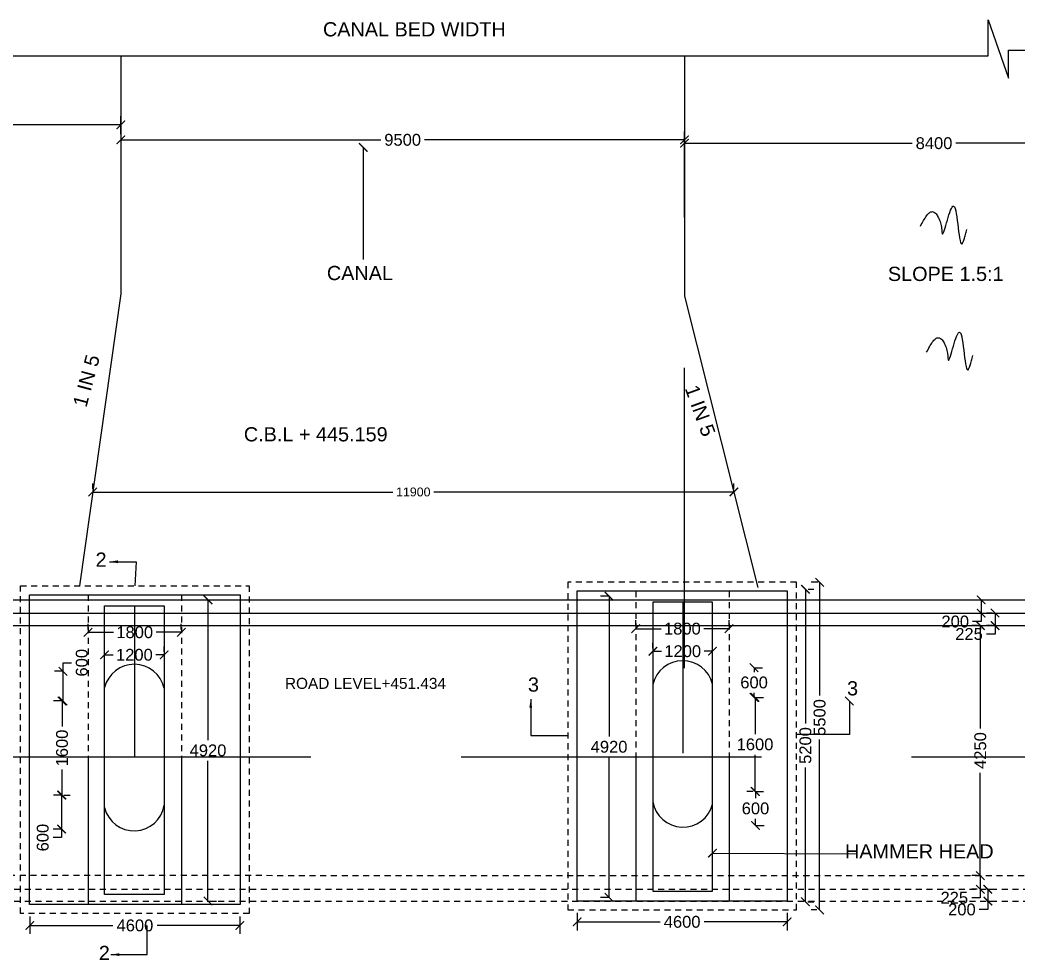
# Model space of a CAD drawing. Header units: inches. Extents: x 334 to 11487, y 381 to 10656.
# Drawn here: x 649.5 to 670.6, y 484.97 to 504.84 of the extents above; entities that cross this region are included whole.
import ezdxf

# ---------------------------------------------------------------- set-up
doc = ezdxf.new("R2010")
doc.units = ezdxf.units.IN
doc.header["$MEASUREMENT"] = 0
doc.linetypes.add('HIDDEN', pattern=[9.525, 6.35, -3.175])
for name, color, linetype in [('DIMENSION', 255, 'Continuous'), ('DRAWING', 7, 'Continuous'), ('TEXT', 255, 'Continuous')]:
    doc.layers.add(name, color=color, linetype=linetype)
doc.styles.get("Standard").update_dxf_attribs({"font": 'arial.ttf'})
doc.dimstyles.new('dig', dxfattribs={"dimtxt": 0.1875, "dimasz": 0.18, "dimexe": 0.18, "dimexo": 0.0625, "dimgap": 0.09, "dimtad": 0, "dimtih": 1, "dimtoh": 1, "dimdec": 4, "dimzin": 0, "dimdsep": 46, "dimtxsty": 'Standard', "dimblk": 'ARCHTICK', "dimcen": 0.09, "dimadec": 0, "dimazin": 0, "dimtfac": 1, "dimtdec": 4, "dimtofl": 0, "dimtmove": 0, "dimatfit": 3, "dimldrblk": 'ARCHTICK', "dimfxl": 1, "dimtolj": 1, "dimtzin": 0, "dimarcsym": 0})
doc.dimstyles.get("Standard").update_dxf_attribs({"dimtxt": 0.18, "dimasz": 0.18, "dimexe": 0.18, "dimexo": 0.0625, "dimgap": 0.09, "dimtad": 0, "dimtih": 1, "dimtoh": 1, "dimdec": 4, "dimzin": 0, "dimdsep": 46, "dimtxsty": 'Standard', "dimcen": 0.09, "dimadec": 0, "dimazin": 0, "dimtfac": 1, "dimtdec": 4, "dimtofl": 0, "dimtmove": 0, "dimatfit": 3, "dimfxl": 1, "dimtolj": 1, "dimtzin": 0, "dimarcsym": 0})

# ---------------------------------------------------------------- blocks, each defined once
blk = doc.blocks.new('_ArchTick')
at = {"color": 0, "linetype": 'ByBlock', "const_width": 0.15}
blk.add_lwpolyline([(-0.5, -0.5), (0.5, 0.5)], dxfattribs=at)
blk = doc.blocks.new('*D57')
at = {"layer": 'Defpoints', "color": 0, "ltscale": 0.02, "transparency": 16777216}
for p in [(651.037, 494.864), (664.594, 494.864), (664.594, 494.864)]:
    blk.add_point(p, dxfattribs=at)
at = {"layer": 'DIMENSION', "color": 0, "lineweight": -2, "ltscale": 0.02, "transparency": 16777216}
for p, q in [((651.037, 494.926), (651.037, 495.044)), ((664.594, 494.926), (664.594, 495.044)), ((651.037, 494.864), (657.381, 494.864)), ((664.594, 494.864), (658.249, 494.864))]:
    blk.add_line(p, q, dxfattribs=at)
at = {"layer": 'DIMENSION', "color": 0, "lineweight": -2, "ltscale": 0.02, "transparency": 16777216, "xscale": 0.18, "yscale": 0.18, "zscale": 0.18, "rotation": 180}
blk.add_blockref('_ArchTick', (651.037, 494.864), dxfattribs=at)
at = {"layer": 'DIMENSION', "color": 0, "lineweight": -2, "ltscale": 0.02, "transparency": 16777216, "xscale": 0.18, "yscale": 0.18, "zscale": 0.18}
blk.add_blockref('_ArchTick', (664.594, 494.864), dxfattribs=at)
at = {"layer": 'DIMENSION', "color": 0, "ltscale": 0.02, "transparency": 16777216, "insert": (657.815, 494.864), "char_height": 0.1875, "attachment_point": 5}
blk.add_mtext('\\A1;11900', dxfattribs=at)
blk = doc.blocks.new('*D59')
at = {"layer": 'Defpoints', "color": 0, "linetype": 'HIDDEN', "transparency": 16777216}
for p in [(651.63, 502.628), (641.125, 502.371), (651.63, 502.371)]:
    blk.add_point(p, dxfattribs=at)
at = {"layer": 'DIMENSION', "color": 0, "linetype": 'HIDDEN', "lineweight": -2, "transparency": 16777216}
for p, q in [((641.125, 502.433), (641.125, 502.808)), ((651.63, 502.433), (651.63, 502.808)), ((641.125, 502.628), (645.914, 502.628)), ((651.63, 502.628), (646.841, 502.628))]:
    blk.add_line(p, q, dxfattribs=at)
at = {"layer": 'DIMENSION', "color": 0, "linetype": 'HIDDEN', "lineweight": -2, "transparency": 16777216, "xscale": 0.18, "yscale": 0.18, "zscale": 0.18, "rotation": 180}
blk.add_blockref('_ArchTick', (641.125, 502.628), dxfattribs=at)
at = {"layer": 'DIMENSION', "color": 0, "linetype": 'HIDDEN', "lineweight": -2, "transparency": 16777216, "xscale": 0.18, "yscale": 0.18, "zscale": 0.18}
blk.add_blockref('_ArchTick', (651.63, 502.628), dxfattribs=at)
at = {"layer": 'DIMENSION', "color": 0, "linetype": 'HIDDEN', "transparency": 16777216, "insert": (646.378, 502.628), "char_height": 0.25, "attachment_point": 5}
blk.add_mtext('\\A1;8400', dxfattribs=at)
blk = doc.blocks.new('*D60')
at = {"layer": 'Defpoints', "color": 0, "linetype": 'HIDDEN', "transparency": 16777216}
for p in [(651.63, 502.433), (663.55, 502.309), (663.55, 491.077)]:
    blk.add_point(p, dxfattribs=at)
at = {"layer": 'DIMENSION', "color": 0, "linetype": 'HIDDEN', "lineweight": -2, "transparency": 16777216}
for p, q in [((651.63, 502.371), (651.63, 502.129)), ((651.63, 502.309), (657.127, 502.309)), ((663.55, 502.309), (658.053, 502.309)), ((663.55, 491.14), (663.55, 502.489))]:
    blk.add_line(p, q, dxfattribs=at)
at = {"layer": 'DIMENSION', "color": 0, "linetype": 'HIDDEN', "lineweight": -2, "transparency": 16777216, "xscale": 0.18, "yscale": 0.18, "zscale": 0.18, "rotation": 180}
blk.add_blockref('_ArchTick', (651.63, 502.309), dxfattribs=at)
at = {"layer": 'DIMENSION', "color": 0, "linetype": 'HIDDEN', "lineweight": -2, "transparency": 16777216, "xscale": 0.18, "yscale": 0.18, "zscale": 0.18}
blk.add_blockref('_ArchTick', (663.55, 502.309), dxfattribs=at)
at = {"layer": 'DIMENSION', "color": 0, "linetype": 'HIDDEN', "transparency": 16777216, "insert": (657.59, 502.309), "char_height": 0.25, "attachment_point": 5}
blk.add_mtext('\\A1;9500', dxfattribs=at)
blk = doc.blocks.new('*D61')
at = {"layer": 'Defpoints', "color": 0, "linetype": 'HIDDEN', "transparency": 16777216}
for p in [(663.55, 502.309), (674.101, 502.392), (674.101, 502.238)]:
    blk.add_point(p, dxfattribs=at)
at = {"layer": 'DIMENSION', "color": 0, "linetype": 'HIDDEN', "lineweight": -2, "transparency": 16777216}
for p, q in [((674.101, 502.329), (674.101, 502.058)), ((663.55, 502.247), (663.55, 502.058)), ((663.55, 502.238), (668.363, 502.238)), ((674.101, 502.238), (669.289, 502.238))]:
    blk.add_line(p, q, dxfattribs=at)
at = {"layer": 'DIMENSION', "color": 0, "linetype": 'HIDDEN', "lineweight": -2, "transparency": 16777216, "xscale": 0.18, "yscale": 0.18, "zscale": 0.18, "rotation": 180}
blk.add_blockref('_ArchTick', (663.55, 502.238), dxfattribs=at)
at = {"layer": 'DIMENSION', "color": 0, "linetype": 'HIDDEN', "lineweight": -2, "transparency": 16777216, "xscale": 0.18, "yscale": 0.18, "zscale": 0.18}
blk.add_blockref('_ArchTick', (674.101, 502.238), dxfattribs=at)
at = {"layer": 'DIMENSION', "color": 0, "linetype": 'HIDDEN', "transparency": 16777216, "insert": (668.826, 502.238), "char_height": 0.25, "attachment_point": 5}
blk.add_mtext('\\A1;8400', dxfattribs=at)
blk = doc.blocks.new('*D132')
at = {"layer": 'Defpoints', "color": 0, "linetype": 'HIDDEN', "transparency": 16777216}
for p in [(669.756, 492.584), (669.756, 492.304), (669.823, 492.304)]:
    blk.add_point(p, dxfattribs=at)
at = {"layer": 'DIMENSION', "color": 0, "linetype": 'HIDDEN', "lineweight": -2, "transparency": 16777216}
for p, q in [((669.819, 492.584), (670.003, 492.584)), ((669.823, 492.584), (669.823, 492.304)), ((669.819, 492.304), (670.003, 492.304)), ((669.823, 492.304), (669.823, 492.124)), ((669.823, 492.124), (669.643, 492.124))]:
    blk.add_line(p, q, dxfattribs=at)
at = {"layer": 'DIMENSION', "color": 0, "linetype": 'HIDDEN', "lineweight": -2, "transparency": 16777216, "xscale": 0.18, "yscale": 0.18, "zscale": 0.18}
for p, rotation in [((669.823, 492.584), 90), ((669.823, 492.304), 270)]:
    blk.add_blockref('_ArchTick', p, dxfattribs=dict(at, rotation=rotation))
at = {"layer": 'DIMENSION', "color": 0, "linetype": 'HIDDEN', "transparency": 16777216, "insert": (669.275, 492.124), "char_height": 0.25, "attachment_point": 5}
blk.add_mtext('\\A1;200', dxfattribs=at)
blk = doc.blocks.new('*D133')
at = {"layer": 'Defpoints', "color": 0, "linetype": 'HIDDEN', "transparency": 16777216}
for p in [(670.116, 492.304), (670.116, 492.041), (670.116, 492.041)]:
    blk.add_point(p, dxfattribs=at)
at = {"layer": 'DIMENSION', "color": 0, "linetype": 'HIDDEN', "lineweight": -2, "transparency": 16777216}
for p, q in [((670.053, 492.304), (669.936, 492.304)), ((670.116, 492.304), (670.116, 492.041)), ((670.053, 492.041), (669.936, 492.041)), ((670.116, 492.041), (670.116, 491.861)), ((670.116, 491.861), (669.936, 491.861))]:
    blk.add_line(p, q, dxfattribs=at)
at = {"layer": 'DIMENSION', "color": 0, "linetype": 'HIDDEN', "lineweight": -2, "transparency": 16777216, "xscale": 0.18, "yscale": 0.18, "zscale": 0.18}
for p, rotation in [((670.116, 492.304), 90), ((670.116, 492.041), 270)]:
    blk.add_blockref('_ArchTick', p, dxfattribs=dict(at, rotation=rotation))
at = {"layer": 'DIMENSION', "color": 0, "linetype": 'HIDDEN', "transparency": 16777216, "insert": (669.567, 491.861), "char_height": 0.25, "attachment_point": 5}
blk.add_mtext('\\A1;225', dxfattribs=at)
blk = doc.blocks.new('*D134')
at = {"layer": 'Defpoints', "color": 0, "linetype": 'HIDDEN', "transparency": 16777216}
for p in [(669.806, 492.041), (669.805, 486.754), (669.805, 486.754)]:
    blk.add_point(p, dxfattribs=at)
at = {"layer": 'DIMENSION', "color": 0, "linetype": 'HIDDEN', "lineweight": -2, "transparency": 16777216}
for p, q in [((669.744, 492.041), (669.625, 492.041)), ((669.805, 492.041), (669.805, 489.866)), ((669.805, 486.754), (669.805, 488.93)), ((669.742, 486.754), (669.625, 486.754))]:
    blk.add_line(p, q, dxfattribs=at)
at = {"layer": 'DIMENSION', "color": 0, "linetype": 'HIDDEN', "lineweight": -2, "transparency": 16777216, "xscale": 0.18, "yscale": 0.18, "zscale": 0.18}
for p, rotation in [((669.805, 492.041), 90), ((669.805, 486.754), 270)]:
    blk.add_blockref('_ArchTick', p, dxfattribs=dict(at, rotation=rotation))
at = {"layer": 'DIMENSION', "color": 0, "linetype": 'HIDDEN', "transparency": 16777216, "insert": (669.805, 489.398), "char_height": 0.25, "attachment_point": 5, "rotation": 90}
blk.add_mtext('\\A1;4250', dxfattribs=at)
blk = doc.blocks.new('*D135')
at = {"layer": 'Defpoints', "color": 0, "linetype": 'HIDDEN', "transparency": 16777216}
for p in [(669.805, 486.754), (669.805, 486.464), (669.805, 486.464)]:
    blk.add_point(p, dxfattribs=at)
at = {"layer": 'DIMENSION', "color": 0, "linetype": 'HIDDEN', "lineweight": -2, "transparency": 16777216}
for p, q in [((669.742, 486.754), (669.625, 486.754)), ((669.805, 486.754), (669.805, 486.464)), ((669.742, 486.464), (669.625, 486.464)), ((669.805, 486.284), (669.625, 486.284)), ((669.805, 486.464), (669.805, 486.284))]:
    blk.add_line(p, q, dxfattribs=at)
at = {"layer": 'DIMENSION', "color": 0, "linetype": 'HIDDEN', "lineweight": -2, "transparency": 16777216, "xscale": 0.18, "yscale": 0.18, "zscale": 0.18}
for p, rotation in [((669.805, 486.754), 90), ((669.805, 486.464), 270)]:
    blk.add_blockref('_ArchTick', p, dxfattribs=dict(at, rotation=rotation))
at = {"layer": 'DIMENSION', "color": 0, "linetype": 'HIDDEN', "transparency": 16777216, "insert": (669.255, 486.284), "char_height": 0.25, "attachment_point": 5}
blk.add_mtext('\\A1;225', dxfattribs=at)
blk = doc.blocks.new('*D136')
at = {"layer": 'Defpoints', "color": 0, "linetype": 'HIDDEN', "transparency": 16777216}
for p in [(669.887, 486.464), (669.887, 486.216), (669.964, 486.216)]:
    blk.add_point(p, dxfattribs=at)
at = {"layer": 'DIMENSION', "color": 0, "linetype": 'HIDDEN', "lineweight": -2, "transparency": 16777216}
for p, q in [((669.949, 486.464), (670.144, 486.464)), ((669.964, 486.464), (669.964, 486.216)), ((669.949, 486.216), (670.144, 486.216)), ((669.964, 486.216), (669.964, 486.036)), ((669.964, 486.036), (669.784, 486.036))]:
    blk.add_line(p, q, dxfattribs=at)
at = {"layer": 'DIMENSION', "color": 0, "linetype": 'HIDDEN', "lineweight": -2, "transparency": 16777216, "xscale": 0.18, "yscale": 0.18, "zscale": 0.18}
for p, rotation in [((669.964, 486.464), 90), ((669.964, 486.216), 270)]:
    blk.add_blockref('_ArchTick', p, dxfattribs=dict(at, rotation=rotation))
at = {"layer": 'DIMENSION', "color": 0, "linetype": 'HIDDEN', "transparency": 16777216, "insert": (669.416, 486.036), "char_height": 0.25, "attachment_point": 5}
blk.add_mtext('\\A1;200', dxfattribs=at)
blk = doc.blocks.new('*D142')
at = {"layer": 'Defpoints', "color": 0, "linetype": 'HIDDEN', "transparency": 16777216}
for p in [(650.938, 491.898), (652.91, 491.898), (652.91, 491.898)]:
    blk.add_point(p, dxfattribs=at)
at = {"layer": 'DIMENSION', "color": 0, "linetype": 'HIDDEN', "lineweight": -2, "transparency": 16777216}
for p, q in [((650.938, 491.96), (650.938, 492.078)), ((652.91, 491.96), (652.91, 492.078)), ((650.938, 491.898), (651.473, 491.898)), ((652.91, 491.898), (652.375, 491.898))]:
    blk.add_line(p, q, dxfattribs=at)
at = {"layer": 'DIMENSION', "color": 0, "linetype": 'HIDDEN', "lineweight": -2, "transparency": 16777216, "xscale": 0.18, "yscale": 0.18, "zscale": 0.18, "rotation": 180}
blk.add_blockref('_ArchTick', (650.938, 491.898), dxfattribs=at)
at = {"layer": 'DIMENSION', "color": 0, "linetype": 'HIDDEN', "lineweight": -2, "transparency": 16777216, "xscale": 0.18, "yscale": 0.18, "zscale": 0.18}
blk.add_blockref('_ArchTick', (652.91, 491.898), dxfattribs=at)
at = {"layer": 'DIMENSION', "color": 0, "linetype": 'HIDDEN', "transparency": 16777216, "insert": (651.924, 491.898), "char_height": 0.25, "attachment_point": 5}
blk.add_mtext('\\A1;1800', dxfattribs=at)
blk = doc.blocks.new('*D143')
at = {"layer": 'Defpoints', "color": 0, "linetype": 'HIDDEN', "transparency": 16777216}
for p in [(651.287, 491.421), (652.547, 491.421), (652.547, 491.421)]:
    blk.add_point(p, dxfattribs=at)
at = {"layer": 'DIMENSION', "color": 0, "linetype": 'HIDDEN', "lineweight": -2, "transparency": 16777216}
for p, q in [((651.287, 491.484), (651.287, 491.601)), ((652.547, 491.484), (652.547, 491.601)), ((651.287, 491.421), (651.466, 491.421)), ((652.547, 491.421), (652.368, 491.421))]:
    blk.add_line(p, q, dxfattribs=at)
at = {"layer": 'DIMENSION', "color": 0, "linetype": 'HIDDEN', "lineweight": -2, "transparency": 16777216, "xscale": 0.18, "yscale": 0.18, "zscale": 0.18, "rotation": 180}
blk.add_blockref('_ArchTick', (651.287, 491.421), dxfattribs=at)
at = {"layer": 'DIMENSION', "color": 0, "linetype": 'HIDDEN', "lineweight": -2, "transparency": 16777216, "xscale": 0.18, "yscale": 0.18, "zscale": 0.18}
blk.add_blockref('_ArchTick', (652.547, 491.421), dxfattribs=at)
at = {"layer": 'DIMENSION', "color": 0, "linetype": 'HIDDEN', "transparency": 16777216, "insert": (651.917, 491.421), "char_height": 0.25, "attachment_point": 5}
blk.add_mtext('\\A1;1200', dxfattribs=at)
blk = doc.blocks.new('*D144')
at = {"layer": 'Defpoints', "color": 0, "linetype": 'HIDDEN', "transparency": 16777216}
for p in [(650.408, 491.074), (650.469, 491.074), (650.428, 490.446)]:
    blk.add_point(p, dxfattribs=at)
at = {"layer": 'DIMENSION', "color": 0, "linetype": 'HIDDEN', "lineweight": -2, "transparency": 16777216}
for p, q in [((650.408, 491.074), (650.408, 491.254)), ((650.408, 491.254), (650.588, 491.254)), ((650.406, 491.074), (650.228, 491.074)), ((650.408, 490.446), (650.408, 491.074)), ((650.366, 490.446), (650.228, 490.446))]:
    blk.add_line(p, q, dxfattribs=at)
at = {"layer": 'DIMENSION', "color": 0, "linetype": 'HIDDEN', "lineweight": -2, "transparency": 16777216, "xscale": 0.18, "yscale": 0.18, "zscale": 0.18}
for p, rotation in [((650.408, 491.074), 90), ((650.408, 490.446), 270)]:
    blk.add_blockref('_ArchTick', p, dxfattribs=dict(at, rotation=rotation))
at = {"layer": 'DIMENSION', "color": 0, "linetype": 'HIDDEN', "transparency": 16777216, "insert": (650.805, 491.254), "char_height": 0.25, "attachment_point": 5, "rotation": 90}
blk.add_mtext('\\A1;600', dxfattribs=at)
blk = doc.blocks.new('*D145')
at = {"layer": 'Defpoints', "color": 0, "linetype": 'HIDDEN', "transparency": 16777216}
for p in [(650.428, 490.446), (650.388, 488.457), (650.428, 488.457)]:
    blk.add_point(p, dxfattribs=at)
at = {"layer": 'DIMENSION', "color": 0, "linetype": 'HIDDEN', "lineweight": -2, "transparency": 16777216}
for p, q in [((650.366, 490.446), (650.208, 490.446)), ((650.388, 490.446), (650.388, 489.903)), ((650.388, 488.457), (650.388, 489)), ((650.366, 488.457), (650.208, 488.457))]:
    blk.add_line(p, q, dxfattribs=at)
at = {"layer": 'DIMENSION', "color": 0, "linetype": 'HIDDEN', "lineweight": -2, "transparency": 16777216, "xscale": 0.18, "yscale": 0.18, "zscale": 0.18}
for p, rotation in [((650.388, 490.446), 90), ((650.388, 488.457), 270)]:
    blk.add_blockref('_ArchTick', p, dxfattribs=dict(at, rotation=rotation))
at = {"layer": 'DIMENSION', "color": 0, "linetype": 'HIDDEN', "transparency": 16777216, "insert": (650.388, 489.451), "char_height": 0.25, "attachment_point": 5, "rotation": 90}
blk.add_mtext('\\A1;1600', dxfattribs=at)
blk = doc.blocks.new('*D146')
at = {"layer": 'Defpoints', "color": 0, "linetype": 'HIDDEN', "transparency": 16777216}
for p in [(650.366, 488.457), (650.377, 487.737), (650.428, 487.737)]:
    blk.add_point(p, dxfattribs=at)
at = {"layer": 'DIMENSION', "color": 0, "linetype": 'HIDDEN', "lineweight": -2, "transparency": 16777216}
for p, q in [((650.377, 488.457), (650.377, 487.737)), ((650.428, 488.457), (650.557, 488.457)), ((650.366, 487.737), (650.197, 487.737)), ((650.377, 487.737), (650.377, 487.557)), ((650.377, 487.557), (650.197, 487.557))]:
    blk.add_line(p, q, dxfattribs=at)
at = {"layer": 'DIMENSION', "color": 0, "linetype": 'HIDDEN', "lineweight": -2, "transparency": 16777216, "xscale": 0.18, "yscale": 0.18, "zscale": 0.18}
for p, rotation in [((650.377, 488.457), 90), ((650.377, 487.737), 270)]:
    blk.add_blockref('_ArchTick', p, dxfattribs=dict(at, rotation=rotation))
at = {"layer": 'DIMENSION', "color": 0, "linetype": 'HIDDEN', "transparency": 16777216, "insert": (649.98, 487.557), "char_height": 0.25, "attachment_point": 5, "rotation": 90}
blk.add_mtext('\\A1;600', dxfattribs=at)
blk = doc.blocks.new('*D147')
at = {"layer": 'Defpoints', "color": 0, "linetype": 'HIDDEN', "transparency": 16777216}
for p in [(653.402, 492.584), (653.402, 486.216), (653.474, 486.216)]:
    blk.add_point(p, dxfattribs=at)
at = {"layer": 'DIMENSION', "color": 0, "linetype": 'HIDDEN', "lineweight": -2, "transparency": 16777216}
for p, q in [((653.465, 492.584), (653.654, 492.584)), ((653.474, 492.584), (653.474, 489.618)), ((653.474, 486.216), (653.474, 489.182)), ((653.465, 486.216), (653.654, 486.216))]:
    blk.add_line(p, q, dxfattribs=at)
at = {"layer": 'DIMENSION', "color": 0, "linetype": 'HIDDEN', "lineweight": -2, "transparency": 16777216, "xscale": 0.18, "yscale": 0.18, "zscale": 0.18}
for p, rotation in [((653.474, 492.584), 90), ((653.474, 486.216), 270)]:
    blk.add_blockref('_ArchTick', p, dxfattribs=dict(at, rotation=rotation))
at = {"layer": 'DIMENSION', "color": 0, "linetype": 'HIDDEN', "transparency": 16777216, "insert": (653.474, 489.4), "char_height": 0.25, "attachment_point": 5}
blk.add_mtext('\\A1;4920', dxfattribs=at)
blk = doc.blocks.new('*D148')
at = {"layer": 'Defpoints', "color": 0, "linetype": 'HIDDEN', "transparency": 16777216}
for p in [(649.709, 485.953), (654.149, 485.953), (654.149, 485.699)]:
    blk.add_point(p, dxfattribs=at)
at = {"layer": 'DIMENSION', "color": 0, "linetype": 'HIDDEN', "lineweight": -2, "transparency": 16777216}
for p, q in [((649.709, 485.89), (649.709, 485.519)), ((654.149, 485.89), (654.149, 485.519)), ((649.709, 485.699), (651.461, 485.699)), ((654.149, 485.699), (652.397, 485.699))]:
    blk.add_line(p, q, dxfattribs=at)
at = {"layer": 'DIMENSION', "color": 0, "linetype": 'HIDDEN', "lineweight": -2, "transparency": 16777216, "xscale": 0.18, "yscale": 0.18, "zscale": 0.18, "rotation": 180}
blk.add_blockref('_ArchTick', (649.709, 485.699), dxfattribs=at)
at = {"layer": 'DIMENSION', "color": 0, "linetype": 'HIDDEN', "lineweight": -2, "transparency": 16777216, "xscale": 0.18, "yscale": 0.18, "zscale": 0.18}
blk.add_blockref('_ArchTick', (654.149, 485.699), dxfattribs=at)
at = {"layer": 'DIMENSION', "color": 0, "linetype": 'HIDDEN', "transparency": 16777216, "insert": (651.929, 485.699), "char_height": 0.25, "attachment_point": 5}
blk.add_mtext('\\A1;4600', dxfattribs=at)
blk = doc.blocks.new('*D157')
at = {"layer": 'Defpoints', "color": 0, "linetype": 'HIDDEN', "transparency": 16777216}
for p in [(662.518, 491.974), (662.518, 491.974), (664.491, 491.974)]:
    blk.add_point(p, dxfattribs=at)
at = {"layer": 'DIMENSION', "color": 0, "linetype": 'HIDDEN', "lineweight": -2, "transparency": 16777216}
for p, q in [((662.518, 492.036), (662.518, 492.154)), ((662.518, 491.974), (663.054, 491.974)), ((664.491, 491.974), (663.956, 491.974)), ((664.491, 492.036), (664.491, 492.154))]:
    blk.add_line(p, q, dxfattribs=at)
at = {"layer": 'DIMENSION', "color": 0, "linetype": 'HIDDEN', "lineweight": -2, "transparency": 16777216, "xscale": 0.18, "yscale": 0.18, "zscale": 0.18, "rotation": 180}
blk.add_blockref('_ArchTick', (662.518, 491.974), dxfattribs=at)
at = {"layer": 'DIMENSION', "color": 0, "linetype": 'HIDDEN', "lineweight": -2, "transparency": 16777216, "xscale": 0.18, "yscale": 0.18, "zscale": 0.18}
blk.add_blockref('_ArchTick', (664.491, 491.974), dxfattribs=at)
at = {"layer": 'DIMENSION', "color": 0, "linetype": 'HIDDEN', "transparency": 16777216, "insert": (663.505, 491.974), "char_height": 0.25, "attachment_point": 5}
blk.add_mtext('\\A1;1800', dxfattribs=at)
blk = doc.blocks.new('*D158')
at = {"layer": 'Defpoints', "color": 0, "linetype": 'HIDDEN', "transparency": 16777216}
for p in [(662.881, 491.497), (662.881, 491.497), (664.142, 491.497)]:
    blk.add_point(p, dxfattribs=at)
at = {"layer": 'DIMENSION', "color": 0, "linetype": 'HIDDEN', "lineweight": -2, "transparency": 16777216}
for p, q in [((662.881, 491.56), (662.881, 491.677)), ((664.142, 491.56), (664.142, 491.677)), ((662.881, 491.497), (663.061, 491.497)), ((664.142, 491.497), (663.963, 491.497))]:
    blk.add_line(p, q, dxfattribs=at)
at = {"layer": 'DIMENSION', "color": 0, "linetype": 'HIDDEN', "lineweight": -2, "transparency": 16777216, "xscale": 0.18, "yscale": 0.18, "zscale": 0.18, "rotation": 180}
blk.add_blockref('_ArchTick', (662.881, 491.497), dxfattribs=at)
at = {"layer": 'DIMENSION', "color": 0, "linetype": 'HIDDEN', "lineweight": -2, "transparency": 16777216, "xscale": 0.18, "yscale": 0.18, "zscale": 0.18}
blk.add_blockref('_ArchTick', (664.142, 491.497), dxfattribs=at)
at = {"layer": 'DIMENSION', "color": 0, "linetype": 'HIDDEN', "transparency": 16777216, "insert": (663.512, 491.497), "char_height": 0.25, "attachment_point": 5}
blk.add_mtext('\\A1;1200', dxfattribs=at)
blk = doc.blocks.new('*D151')
at = {"layer": 'Defpoints', "color": 0, "linetype": 'HIDDEN', "transparency": 16777216}
for p in [(664.96, 491.15), (665.021, 491.15), (665.001, 490.521)]:
    blk.add_point(p, dxfattribs=at)
at = {"layer": 'DIMENSION', "color": 0, "linetype": 'HIDDEN', "lineweight": -2, "transparency": 16777216}
for p, q in [((665.021, 491.15), (665.021, 491.053)), ((665.022, 491.15), (665.201, 491.15)), ((665.021, 490.521), (665.021, 490.618)), ((665.063, 490.521), (665.201, 490.521))]:
    blk.add_line(p, q, dxfattribs=at)
at = {"layer": 'DIMENSION', "color": 0, "linetype": 'HIDDEN', "lineweight": -2, "transparency": 16777216, "xscale": 0.18, "yscale": 0.18, "zscale": 0.18}
for p, rotation in [((665.021, 491.15), 90), ((665.021, 490.521), 270)]:
    blk.add_blockref('_ArchTick', p, dxfattribs=dict(at, rotation=rotation))
at = {"layer": 'DIMENSION', "color": 0, "linetype": 'HIDDEN', "transparency": 16777216, "insert": (665.021, 490.836), "char_height": 0.25, "attachment_point": 5}
blk.add_mtext('\\A1;600', dxfattribs=at)
blk = doc.blocks.new('*D152')
at = {"layer": 'Defpoints', "color": 0, "linetype": 'HIDDEN', "transparency": 16777216}
for p in [(665.001, 490.521), (665, 488.533), (665.041, 488.533)]:
    blk.add_point(p, dxfattribs=at)
at = {"layer": 'DIMENSION', "color": 0, "linetype": 'HIDDEN', "lineweight": -2, "transparency": 16777216}
for p, q in [((665.041, 490.521), (665.041, 489.745)), ((665.063, 490.521), (665.221, 490.521)), ((665.041, 488.533), (665.041, 489.309)), ((665.063, 488.533), (665.221, 488.533))]:
    blk.add_line(p, q, dxfattribs=at)
at = {"layer": 'DIMENSION', "color": 0, "linetype": 'HIDDEN', "lineweight": -2, "transparency": 16777216, "xscale": 0.18, "yscale": 0.18, "zscale": 0.18}
for p, rotation in [((665.041, 490.521), 90), ((665.041, 488.533), 270)]:
    blk.add_blockref('_ArchTick', p, dxfattribs=dict(at, rotation=rotation))
at = {"layer": 'DIMENSION', "color": 0, "linetype": 'HIDDEN', "transparency": 16777216, "insert": (665.041, 489.527), "char_height": 0.25, "attachment_point": 5}
blk.add_mtext('\\A1;1600', dxfattribs=at)
blk = doc.blocks.new('*D153')
at = {"layer": 'Defpoints', "color": 0, "linetype": 'HIDDEN', "transparency": 16777216}
for p in [(665.063, 488.533), (665, 487.813), (665.051, 487.813)]:
    blk.add_point(p, dxfattribs=at)
at = {"layer": 'DIMENSION', "color": 0, "linetype": 'HIDDEN', "lineweight": -2, "transparency": 16777216}
for p, q in [((665, 488.533), (664.871, 488.533)), ((665.051, 488.533), (665.051, 488.39)), ((665.051, 487.813), (665.051, 487.955)), ((665.063, 487.813), (665.231, 487.813))]:
    blk.add_line(p, q, dxfattribs=at)
at = {"layer": 'DIMENSION', "color": 0, "linetype": 'HIDDEN', "lineweight": -2, "transparency": 16777216, "xscale": 0.18, "yscale": 0.18, "zscale": 0.18}
for p, rotation in [((665.051, 488.533), 90), ((665.051, 487.813), 270)]:
    blk.add_blockref('_ArchTick', p, dxfattribs=dict(at, rotation=rotation))
at = {"layer": 'DIMENSION', "color": 0, "linetype": 'HIDDEN', "transparency": 16777216, "insert": (665.051, 488.173), "char_height": 0.25, "attachment_point": 5}
blk.add_mtext('\\A1;600', dxfattribs=at)
blk = doc.blocks.new('*D154')
at = {"layer": 'Defpoints', "color": 0, "linetype": 'HIDDEN', "transparency": 16777216}
for p in [(662.027, 492.66), (661.955, 486.292), (662.027, 486.292)]:
    blk.add_point(p, dxfattribs=at)
at = {"layer": 'DIMENSION', "color": 0, "linetype": 'HIDDEN', "lineweight": -2, "transparency": 16777216}
for p, q in [((661.964, 492.66), (661.775, 492.66)), ((661.955, 492.66), (661.955, 489.693)), ((661.955, 486.292), (661.955, 489.258)), ((661.964, 486.292), (661.775, 486.292))]:
    blk.add_line(p, q, dxfattribs=at)
at = {"layer": 'DIMENSION', "color": 0, "linetype": 'HIDDEN', "lineweight": -2, "transparency": 16777216, "xscale": 0.18, "yscale": 0.18, "zscale": 0.18}
for p, rotation in [((661.955, 492.66), 90), ((661.955, 486.292), 270)]:
    blk.add_blockref('_ArchTick', p, dxfattribs=dict(at, rotation=rotation))
at = {"layer": 'DIMENSION', "color": 0, "linetype": 'HIDDEN', "transparency": 16777216, "insert": (661.955, 489.476), "char_height": 0.25, "attachment_point": 5}
blk.add_mtext('\\A1;4920', dxfattribs=at)
blk = doc.blocks.new('*D159')
at = {"layer": 'Defpoints', "color": 0, "linetype": 'HIDDEN', "transparency": 16777216}
for p in [(661.28, 486.029), (665.72, 486.029), (661.28, 485.775)]:
    blk.add_point(p, dxfattribs=at)
at = {"layer": 'DIMENSION', "color": 0, "linetype": 'HIDDEN', "lineweight": -2, "transparency": 16777216}
for p, q in [((661.28, 485.966), (661.28, 485.595)), ((665.72, 485.966), (665.72, 485.595)), ((661.28, 485.775), (663.032, 485.775)), ((665.72, 485.775), (663.968, 485.775))]:
    blk.add_line(p, q, dxfattribs=at)
at = {"layer": 'DIMENSION', "color": 0, "linetype": 'HIDDEN', "lineweight": -2, "transparency": 16777216, "xscale": 0.18, "yscale": 0.18, "zscale": 0.18, "rotation": 180}
blk.add_blockref('_ArchTick', (661.28, 485.775), dxfattribs=at)
at = {"layer": 'DIMENSION', "color": 0, "linetype": 'HIDDEN', "lineweight": -2, "transparency": 16777216, "xscale": 0.18, "yscale": 0.18, "zscale": 0.18}
blk.add_blockref('_ArchTick', (665.72, 485.775), dxfattribs=at)
at = {"layer": 'DIMENSION', "color": 0, "linetype": 'HIDDEN', "transparency": 16777216, "insert": (663.5, 485.775), "char_height": 0.25, "attachment_point": 5}
blk.add_mtext('\\A1;4600', dxfattribs=at)
blk = doc.blocks.new('*D155')
at = {"layer": 'Defpoints', "color": 0, "linetype": 'HIDDEN', "transparency": 16777216}
for p in [(666.105, 492.808), (666.099, 486.201), (666.107, 486.201)]:
    blk.add_point(p, dxfattribs=at)
at = {"layer": 'DIMENSION', "color": 0, "linetype": 'HIDDEN', "lineweight": -2, "transparency": 16777216}
for p, q in [((666.107, 492.808), (666.107, 489.967)), ((666.168, 492.808), (666.287, 492.808)), ((666.107, 486.201), (666.107, 489.042)), ((666.161, 486.201), (666.287, 486.201))]:
    blk.add_line(p, q, dxfattribs=at)
at = {"layer": 'DIMENSION', "color": 0, "linetype": 'HIDDEN', "lineweight": -2, "transparency": 16777216, "xscale": 0.18, "yscale": 0.18, "zscale": 0.18}
for p, rotation in [((666.107, 492.808), 90), ((666.107, 486.201), 270)]:
    blk.add_blockref('_ArchTick', p, dxfattribs=dict(at, rotation=rotation))
at = {"layer": 'DIMENSION', "color": 0, "linetype": 'HIDDEN', "transparency": 16777216, "insert": (666.107, 489.504), "char_height": 0.25, "attachment_point": 5, "rotation": 90}
blk.add_mtext('\\A1;5200', dxfattribs=at)
blk = doc.blocks.new('*D156')
at = {"layer": 'Defpoints', "color": 0, "linetype": 'HIDDEN', "transparency": 16777216}
for p in [(666.407, 492.955), (666.442, 492.955), (666.411, 486.029)]:
    blk.add_point(p, dxfattribs=at)
at = {"layer": 'DIMENSION', "color": 0, "linetype": 'HIDDEN', "lineweight": -2, "transparency": 16777216}
for p, q in [((666.379, 492.955), (666.227, 492.955)), ((666.407, 492.955), (666.407, 490.559)), ((666.407, 486.029), (666.407, 489.634)), ((666.349, 486.029), (666.227, 486.029))]:
    blk.add_line(p, q, dxfattribs=at)
at = {"layer": 'DIMENSION', "color": 0, "linetype": 'HIDDEN', "lineweight": -2, "transparency": 16777216, "xscale": 0.18, "yscale": 0.18, "zscale": 0.18}
for p, rotation in [((666.407, 492.955), 90), ((666.407, 486.029), 270)]:
    blk.add_blockref('_ArchTick', p, dxfattribs=dict(at, rotation=rotation))
at = {"layer": 'DIMENSION', "color": 0, "linetype": 'HIDDEN', "transparency": 16777216, "insert": (666.407, 490.096), "char_height": 0.25, "attachment_point": 5, "rotation": 90}
blk.add_mtext('\\A1;5500', dxfattribs=at)

msp = doc.modelspace()

# ---------------------------------------------------------------- linework, layer by layer
at = {"layer": 'DIMENSION', "linetype": 'HIDDEN'}
for points in [[(651.62999, 504.08463), (651.62999, 499.05349), (650.75563, 492.87965)], [(663.54998, 504.08463), (663.54998, 499.00342), (665.16848, 492.5839)], [(620.72611, 489.26535), (699.22627, 489.26535)]]:
    msp.add_lwpolyline(points, dxfattribs=at)
for points in [[(668.5421, 500.48773), (668.79339, 500.79155), (668.9833, 500.46602), (668.99872, 500.32574), (669.22263, 500.90424), (669.41352, 500.11028), (669.51987, 500.41713)], [(668.66938, 497.82209), (668.92067, 498.1259), (669.11058, 497.80038), (669.12599, 497.6601), (669.34991, 498.23859), (669.5408, 497.44464), (669.64715, 497.75149)]]:
    msp.add_spline(points, degree=3, dxfattribs=at)
at = {"layer": 'DRAWING', "linetype": 'HIDDEN', "ltscale": 0.02}
for p, q in [((650.93757, 492.68871), (650.93757, 489.26535)), ((652.91034, 492.68871), (652.91034, 489.26535)), ((662.51838, 492.76438), (662.51838, 489.34101)), ((664.49115, 492.76438), (664.49115, 489.34101))]:
    msp.add_line(p, q, dxfattribs=at)
at = {"layer": 'DRAWING', "ltscale": 0.02}
for p, q in [((651.91701, 492.45906), (651.91701, 489.26535)), ((663.51171, 492.53472), (663.51171, 489.34101)), ((650.93757, 489.26535), (650.93757, 486.14384)), ((652.91034, 489.26535), (652.91034, 486.14384)), ((662.51838, 489.34101), (662.51838, 486.21951)), ((664.49115, 489.34101), (664.49115, 486.21951))]:
    msp.add_line(p, q, dxfattribs=at)
for points in [[(629.9329, 503.89841), (647.58453, 503.89841), (647.58453, 504.54834), (648.06947, 503.5282), (648.06947, 504.08463), (651.62999, 504.08463), (657.37109, 504.08463), (669.9734, 504.08463), (669.9734, 504.84461), (670.39879, 503.61107), (670.39879, 504.2048), (699.64707, 504.2048)], [(640.90849, 492.5839), (674.31871, 492.5839)], [(640.90849, 492.30387), (674.31871, 492.30387)], [(621.27574, 492.041), (699.22627, 492.041)]]:
    msp.add_lwpolyline(points, dxfattribs=at)
at = {"layer": 'DRAWING', "linetype": 'HIDDEN', "ltscale": 0.02}
for points in [[(649.50987, 492.87965), (654.34398, 492.87965), (654.34398, 485.9529), (649.50987, 485.9529)], [(665.91884, 492.95532), (661.08473, 492.95532), (661.08473, 486.02857), (665.91884, 486.02857)]]:
    msp.add_lwpolyline(points, close=True, dxfattribs=at)
at = {"layer": 'DRAWING', "ltscale": 0.02}
for points in [[(649.70081, 492.68871), (654.15305, 492.68871), (654.15305, 486.14384), (649.70081, 486.14384)], [(665.72791, 492.76438), (661.27567, 492.76438), (661.27567, 486.21951), (665.72791, 486.21951)], [(651.28675, 492.45906), (652.54726, 492.45906), (652.54726, 486.35206), (651.28675, 486.35206)], [(664.14197, 492.53472), (662.88145, 492.53472), (662.88145, 486.42772), (664.14197, 486.42772)]]:
    msp.add_lwpolyline(points, close=True, dxfattribs=at)
at = {"layer": 'DRAWING', "linetype": 'HIDDEN', "ltscale": 0.02}
for points in [[(625.88361, 486.7689), (690.84625, 486.74733)], [(640.97363, 486.46438), (674.31871, 486.46438)], [(640.97363, 486.2159), (674.31871, 486.2159)]]:
    msp.add_lwpolyline(points, dxfattribs=at)
at = {"layer": 'DRAWING', "ltscale": 0.02}
for centre, radius, start, end in [((651.91581, 490.57346), 0.64792, 12.944037, 166.141796), ((663.51291, 490.64912), 0.64792, 13.858204, 167.055963), ((651.91165, 488.34358), 0.6435, 193.807839, 351.018883), ((663.51706, 488.41924), 0.6435, 188.981117, 346.192161)]:
    msp.add_arc(centre, radius, start, end, dxfattribs=at)

# ---------------------------------------------------------------- texts
at = {"layer": 'TEXT', "attachment_point": 1}
for s, insert, char_height, width in [('CANAL BED WIDTH', (655.90506, 504.79756), 0.3, 3.9019273), ('CANAL', (655.98796, 499.64402), 0.3, 1.3855375), ('SLOPE 1.5:1', (667.85093, 499.62566), 0.3, 2.8487187), ('C.B.L + 445.159', (654.23195, 496.23475), 0.3, 3.3020081), ('2', (651.0961, 493.58462), 0.3, 3.3020081), ('ROAD LEVEL+451.434', (655.10106, 490.93434), 0.2326387, 3.4449601), ('3', (660.23888, 490.94298), 0.3, 3.3020081), ('3', (666.98741, 490.86401), 0.3, 3.3020081), ('HAMMER HEAD', (666.9438, 487.41633), 0.3, 3.3159363), ('2', (651.16531, 485.26839), 0.3, 3.3020081)]:
    msp.add_mtext(s, dxfattribs=dict(at, insert=insert, char_height=char_height, width=width))
at = {"layer": 'TEXT', "char_height": 0.3, "width": 2.8487187, "attachment_point": 1}
for insert, rotation in [((650.61194, 496.71482), 75), ((663.83345, 497.16002), 290)]:
    msp.add_mtext('1 IN 5', dxfattribs=dict(at, insert=insert, rotation=rotation))

# ---------------------------------------------------------------- dimensions: what is measured, and where the dimension line sits
at = {"layer": 'DIMENSION', "linetype": 'HIDDEN'}
for base, p1, p2, text, picture, middle in [((651.62999, 502.62762), (641.12504, 502.37082), (651.62999, 502.37082), '8400', '*D59', (646.37751, 502.62762)), ((663.54998, 502.30901), (651.62999, 502.43332), (663.54998, 491.07711), '9500', '*D60', (657.58998, 502.30901)), ((674.10139, 502.23828), (663.54998, 502.30901), (674.10139, 502.39173), '8400', '*D61', (668.82568, 502.23828)), ((652.91034, 491.89798), (650.93757, 491.89798), (652.91034, 491.89798), '1800', '*D142', (651.92395, 491.89798)), ((652.54726, 491.42144), (651.28675, 491.42144), (652.54726, 491.42144), '1200', '*D143', (651.91701, 491.42144)), ((654.14901, 485.69897), (649.70906, 485.9529), (654.14901, 485.9529), '4600', '*D148', (651.92904, 485.69897))]:
    dim = msp.add_linear_dim(base=base, p1=p1, p2=p2, text=text, dimstyle='dig', override={"dimtxt": 0.25}, dxfattribs=at)
    dim.commit()
    dim.dimension.update_dxf_attribs({"geometry": picture, "text_midpoint": middle})
at = {"layer": 'DIMENSION', "ltscale": 0.02}
dim = msp.add_linear_dim(base=(664.59366, 494.86381), p1=(651.03663, 494.86381), p2=(664.59366, 494.86381), text='11900', dimstyle='dig', dxfattribs=at)
dim.commit()
dim.dimension.update_dxf_attribs({"geometry": '*D57', "text_midpoint": (657.81515, 494.86381)})
at = {"layer": 'DIMENSION', "linetype": 'HIDDEN'}
dim = msp.add_linear_dim(base=(666.40687, 492.95532), p1=(666.41147, 486.02857), p2=(666.44158, 492.95532), angle=90, text='5500', dimstyle='dig', override={"dimtxt": 0.25}, dxfattribs=at)
dim.commit()
dim.dimension.update_dxf_attribs({"geometry": '*D156', "text_midpoint": (666.40687, 490.09644), "dimtype": 160, "text_rotation": 90})
for base, p1, p2, text, picture, middle in [((666.107, 486.2005), (666.10517, 492.8083), (666.09889, 486.2005), '5200', '*D155', (666.107, 489.5044)), ((669.8045, 486.75432), (669.80626, 492.041), (669.8045, 486.75432), '4250', '*D134', (669.8045, 489.39766)), ((650.4078, 491.07423), (650.42813, 490.44563), (650.46874, 491.07423), '600', '*D144', (650.80544, 491.25423)), ((650.38763, 488.45717), (650.42813, 490.44563), (650.42824, 488.45717), '1600', '*D145', (650.38763, 489.4514)), ((650.37747, 487.73703), (650.36574, 488.45717), (650.42824, 487.73703), '600', '*D146', (649.97982, 487.55703))]:
    dim = msp.add_linear_dim(base=base, p1=p1, p2=p2, angle=90, text=text, dimstyle='dig', override={"dimtxt": 0.25}, dxfattribs=at)
    dim.commit()
    dim.dimension.update_dxf_attribs({"geometry": picture, "text_midpoint": middle, "text_rotation": 90})
for base, p1, p2, angle, text, picture, middle in [((653.47374, 486.2159), (653.40215, 492.5839), (653.40215, 486.2159), 90, '4920', '*D147', (653.47374, 489.3999)), ((661.95498, 486.29156), (662.02656, 492.65957), (662.02656, 486.29156), 90, '4920', '*D154', (661.95498, 489.47557)), ((669.82269, 492.30387), (669.75603, 492.5839), (669.75603, 492.30387), 90, '200', '*D132', (669.27481, 492.12387)), ((670.11596, 492.041), (670.11596, 492.30387), (670.11596, 492.041), 90, '225', '*D133', (669.56672, 491.861)), ((662.51838, 491.97364), (664.49115, 491.97364), (662.51838, 491.97364), 180, '1800', '*D157', (663.50476, 491.97364)), ((662.88145, 491.49711), (664.14197, 491.49711), (662.88145, 491.49711), 180, '1200', '*D158', (663.51171, 491.49711)), ((665.02092, 491.1499), (665.00059, 490.52129), (664.95998, 491.1499), 90, '600', '*D151', (665.02092, 490.8356)), ((665.04108, 488.53283), (665.00059, 490.52129), (665.00048, 488.53283), 90, '1600', '*D152', (665.04108, 489.52706)), ((665.05125, 487.81269), (665.06298, 488.53283), (665.00048, 487.81269), 90, '600', '*D153', (665.05125, 488.17276)), ((669.8045, 486.46438), (669.8045, 486.75432), (669.8045, 486.46438), 90, '225', '*D135', (669.25525, 486.28438)), ((669.96365, 486.2159), (669.88698, 486.46438), (669.88698, 486.2159), 90, '200', '*D136', (669.41577, 486.0359)), ((661.27971, 485.77464), (665.71965, 486.02857), (661.27971, 486.02857), 180, '4600', '*D159', (663.49968, 485.77464))]:
    dim = msp.add_linear_dim(base=base, p1=p1, p2=p2, angle=angle, text=text, dimstyle='dig', override={"dimtxt": 0.25}, dxfattribs=at)
    dim.commit()
    dim.dimension.update_dxf_attribs({"geometry": picture, "text_midpoint": middle})

# ---------------------------------------------------------------- leaders
for points in [[(656.75506, 502.1508), (656.75506, 499.77889)], [(667.03635, 490.44502), (667.03635, 489.73508), (665.91884, 489.73508)]]:
    msp.add_leader(points, dimstyle='dig', override={"dimtxt": 0.25}, dxfattribs=at)
at = {"layer": 'DIMENSION', "ltscale": 0.02}
for points, dimstyle in [([(651.3878, 493.38871), (651.95423, 493.38871), (651.92693, 492.87965)], 'Standard'), ([(660.29819, 490.48367), (660.29819, 489.71668), (661.08473, 489.71668)], 'Standard'), ([(664.14197, 487.22982), (667.18336, 487.21376)], 'dig'), ([(651.4223, 485.08285), (652.19089, 485.08285), (652.19089, 485.69897)], 'Standard')]:
    msp.add_leader(points, dimstyle=dimstyle, override={"dimgap": 0.09, "dimtad": 0}, dxfattribs=at)

doc.saveas('drawing.dxf')
